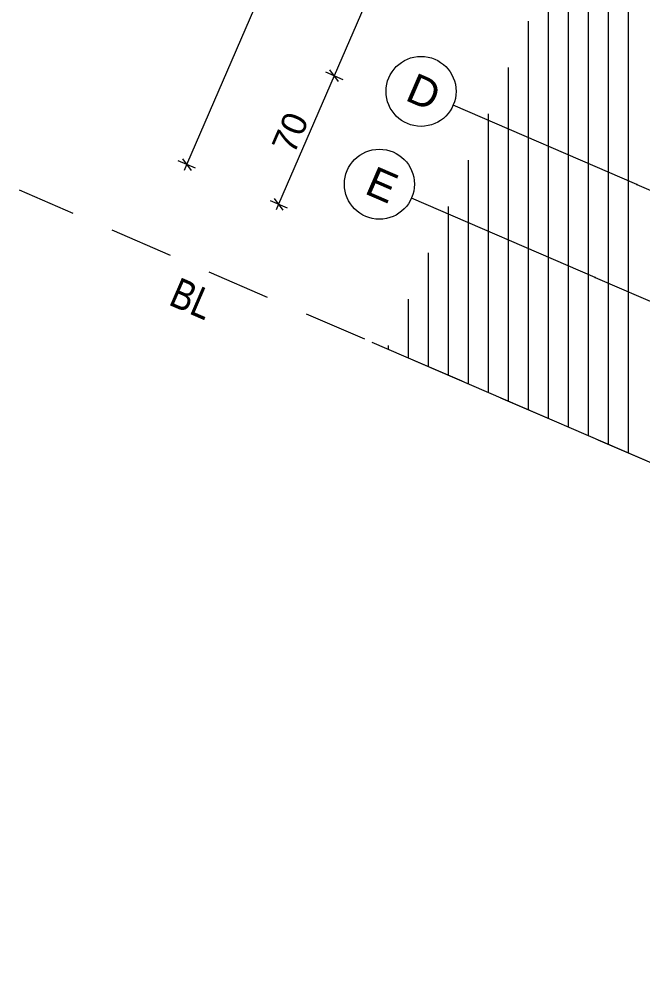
# Model space of a CAD drawing. Header units: millimetres. Extents: x 12535256 to 12566104, y 356204449 to 356234587.
# Drawn here: x 12535256 to 12538370, y 356211171 to 356216012 of the extents above; entities that cross this region are included whole.
import ezdxf
from ezdxf.enums import TextEntityAlignment as Align

# ---------------------------------------------------------------- set-up
doc = ezdxf.new("R2010")
doc.units = ezdxf.units.MM
doc.header["$MEASUREMENT"] = 0
doc.linetypes.add('Dashed Long', pattern=[529.166651, 317.499995, -211.666656])
doc.linetypes.add('Dot & Dashed', pattern=[6702.78, 3527.78, -1763.89, 0, -1411.11])
doc.layers.add('New_110 Bemassungen Ausführung', color=7, linetype='Continuous')
doc.layers.add('New_290 Raster _ Achsen', color=7, linetype='Continuous')
for name, color, linetype, lineweight in [('New_110 Bemassungen Ausführung_Pen_No__1', 7, 'Continuous', 13), ('New_160 Beschriftungen Ausführung_Pen_No__21', 1, 'Continuous', 13), ('New_255 Plangrafiken_Pen_No__1', 7, 'Continuous', 13), ('New_255 Plangrafiken_Pen_No__21', 1, 'Continuous', 13), ('New_255 Plangrafiken_Pen_No__39', 8, 'Continuous', 13), ('New_290 Raster _ Achsen_Pen_No__1', 7, 'Continuous', 13), ('New_290 Raster _ Achsen_Pen_No__108', 7, 'Continuous', 13)]:
    doc.layers.add(name, color=color, linetype=linetype, lineweight=lineweight)
doc.styles.add('GENERATED_STYLE_1', font='arial.ttf')
doc.styles.add('GENERATED_STYLE_2', font='arial.ttf', dxfattribs={"width": 0.8})
doc.dimstyles.new('GENERATED_STYLE__1', dxfattribs={"dimtxt": 125, "dimasz": 47.5, "dimexe": 0.18, "dimexo": 2, "dimgap": 0, "dimtad": 1, "dimlfac": 0.001, "dimzin": 0, "dimdsep": 46, "dimtxsty": 'GENERATED_STYLE_1', "dimblk": 'ARROWHEAD_2', "dimblk1": 'ARROWHEAD_2', "dimblk2": 'ARROWHEAD_2', "dimcen": 0.09, "dimclrd": 7, "dimclre": 7, "dimclrt": 7, "dimadec": 0, "dimazin": 0, "dimtfac": 1, "dimtdec": 4, "dimtmove": 0, "dimatfit": 3, "dimfxl": 1, "dimtolj": 1, "dimtzin": 0, "dimarcsym": 0})

# ---------------------------------------------------------------- blocks, each defined once
blk = doc.blocks.new('*X23', base_point=(12240439.2, 356160438.4))
at = {"layer": 'New_255 Plangrafiken_Pen_No__39', "color": 8, "linetype": 'Continuous', "lineweight": 13}
for p, q in [((12537898.2, 356216183.6), (12537898.2, 356215933.6)), ((12537898.2, 356216183.6), (12537898.2, 356215933.6)), ((12537998.2, 356216183.6), (12537998.2, 356215933.6)), ((12537998.2, 356216183.6), (12537998.2, 356215933.6)), ((12538098.2, 356216183.6), (12538098.2, 356215933.6)), ((12538098.2, 356216183.6), (12538098.2, 356215933.6)), ((12538198.2, 356216183.6), (12538198.2, 356215933.6)), ((12538198.2, 356216183.6), (12538198.2, 356215933.6)), ((12538298.2, 356216183.6), (12538298.2, 356215933.6)), ((12538298.2, 356216183.6), (12538298.2, 356215933.6)), ((12537798.2, 356216002.3), (12537798.2, 356215933.6)), ((12537798.2, 356216002.3), (12537798.2, 356215933.6)), ((12537798.2, 356215933.6), (12537798.2, 356215683.6)), ((12537798.2, 356215933.6), (12537798.2, 356215683.6)), ((12537898.2, 356215933.6), (12537898.2, 356215683.6)), ((12537898.2, 356215933.6), (12537898.2, 356215683.6)), ((12537998.2, 356215933.6), (12537998.2, 356215683.6)), ((12537998.2, 356215933.6), (12537998.2, 356215683.6)), ((12538098.2, 356215933.6), (12538098.2, 356215683.6)), ((12538098.2, 356215933.6), (12538098.2, 356215683.6)), ((12538198.2, 356215933.6), (12538198.2, 356215683.6)), ((12538198.2, 356215933.6), (12538198.2, 356215683.6)), ((12538298.2, 356215933.6), (12538298.2, 356215683.6)), ((12538298.2, 356215933.6), (12538298.2, 356215683.6)), ((12537698.2, 356215770.8), (12537698.2, 356215683.6)), ((12537698.2, 356215770.8), (12537698.2, 356215683.6)), ((12537698.2, 356215683.6), (12537698.2, 356215433.6)), ((12537698.2, 356215683.6), (12537698.2, 356215433.6)), ((12537798.2, 356215683.6), (12537798.2, 356215433.6)), ((12537798.2, 356215683.6), (12537798.2, 356215433.6)), ((12537898.2, 356215683.6), (12537898.2, 356215433.6)), ((12537898.2, 356215683.6), (12537898.2, 356215433.6)), ((12537998.2, 356215683.6), (12537998.2, 356215433.6)), ((12537998.2, 356215683.6), (12537998.2, 356215433.6)), ((12538098.2, 356215683.6), (12538098.2, 356215433.6)), ((12538098.2, 356215683.6), (12538098.2, 356215433.6)), ((12538198.2, 356215683.6), (12538198.2, 356215433.6)), ((12538198.2, 356215683.6), (12538198.2, 356215433.6)), ((12538298.2, 356215683.6), (12538298.2, 356215433.6)), ((12538298.2, 356215683.6), (12538298.2, 356215433.6)), ((12537598.2, 356215539.3), (12537598.2, 356215433.6)), ((12537598.2, 356215539.3), (12537598.2, 356215433.6)), ((12537598.2, 356215433.6), (12537598.2, 356215183.6)), ((12537598.2, 356215433.6), (12537598.2, 356215183.6)), ((12537698.2, 356215433.6), (12537698.2, 356215183.6)), ((12537698.2, 356215433.6), (12537698.2, 356215183.6)), ((12537798.2, 356215433.6), (12537798.2, 356215183.6)), ((12537798.2, 356215433.6), (12537798.2, 356215183.6)), ((12537898.2, 356215433.6), (12537898.2, 356215183.6)), ((12537898.2, 356215433.6), (12537898.2, 356215183.6)), ((12537998.2, 356215433.6), (12537998.2, 356215183.6)), ((12537998.2, 356215433.6), (12537998.2, 356215183.6)), ((12538098.2, 356215433.6), (12538098.2, 356215183.6)), ((12538098.2, 356215433.6), (12538098.2, 356215183.6)), ((12538198.2, 356215433.6), (12538198.2, 356215183.6)), ((12538198.2, 356215433.6), (12538198.2, 356215183.6)), ((12538298.2, 356215433.6), (12538298.2, 356215183.6)), ((12538298.2, 356215433.6), (12538298.2, 356215183.6)), ((12537498.2, 356215307.9), (12537498.2, 356215183.6)), ((12537498.2, 356215307.9), (12537498.2, 356215183.6)), ((12537498.2, 356215183.6), (12537498.2, 356214933.6)), ((12537498.2, 356215183.6), (12537498.2, 356214933.6)), ((12537598.2, 356215183.6), (12537598.2, 356214933.6)), ((12537598.2, 356215183.6), (12537598.2, 356214933.6)), ((12537698.2, 356215183.6), (12537698.2, 356214933.6)), ((12537698.2, 356215183.6), (12537698.2, 356214933.6)), ((12537798.2, 356215183.6), (12537798.2, 356214933.6)), ((12537798.2, 356215183.6), (12537798.2, 356214933.6)), ((12537898.2, 356215183.6), (12537898.2, 356214933.6)), ((12537898.2, 356215183.6), (12537898.2, 356214933.6)), ((12537998.2, 356215183.6), (12537998.2, 356214933.6)), ((12537998.2, 356215183.6), (12537998.2, 356214933.6)), ((12538098.2, 356215183.6), (12538098.2, 356214933.6)), ((12538098.2, 356215183.6), (12538098.2, 356214933.6)), ((12538198.2, 356215183.6), (12538198.2, 356214933.6)), ((12538198.2, 356215183.6), (12538198.2, 356214933.6)), ((12538298.2, 356215183.6), (12538298.2, 356214933.6)), ((12538298.2, 356215183.6), (12538298.2, 356214933.6)), ((12537398.2, 356215076.4), (12537398.2, 356214933.6)), ((12537398.2, 356215076.4), (12537398.2, 356214933.6)), ((12537398.2, 356214933.6), (12537398.2, 356214683.6)), ((12537398.2, 356214933.6), (12537398.2, 356214683.6)), ((12537498.2, 356214933.6), (12537498.2, 356214683.6)), ((12537498.2, 356214933.6), (12537498.2, 356214683.6)), ((12537598.2, 356214933.6), (12537598.2, 356214683.6)), ((12537598.2, 356214933.6), (12537598.2, 356214683.6)), ((12537698.2, 356214933.6), (12537698.2, 356214683.6)), ((12537698.2, 356214933.6), (12537698.2, 356214683.6)), ((12537798.2, 356214933.6), (12537798.2, 356214683.6)), ((12537798.2, 356214933.6), (12537798.2, 356214683.6)), ((12537898.2, 356214933.6), (12537898.2, 356214683.6)), ((12537898.2, 356214933.6), (12537898.2, 356214683.6)), ((12537998.2, 356214933.6), (12537998.2, 356214683.6)), ((12537998.2, 356214933.6), (12537998.2, 356214683.6)), ((12538098.2, 356214933.6), (12538098.2, 356214683.6)), ((12538098.2, 356214933.6), (12538098.2, 356214683.6)), ((12538198.2, 356214933.6), (12538198.2, 356214683.6)), ((12538198.2, 356214933.6), (12538198.2, 356214683.6)), ((12538298.2, 356214933.6), (12538298.2, 356214683.6)), ((12538298.2, 356214933.6), (12538298.2, 356214683.6)), ((12537298.2, 356214844.9), (12537298.2, 356214683.6)), ((12537298.2, 356214844.9), (12537298.2, 356214683.6)), ((12537298.2, 356214683.6), (12537298.2, 356214433.6)), ((12537298.2, 356214683.6), (12537298.2, 356214433.6)), ((12537398.2, 356214683.6), (12537398.2, 356214433.6)), ((12537398.2, 356214683.6), (12537398.2, 356214433.6)), ((12537498.2, 356214683.6), (12537498.2, 356214433.6)), ((12537498.2, 356214683.6), (12537498.2, 356214433.6)), ((12537598.2, 356214683.6), (12537598.2, 356214433.6)), ((12537598.2, 356214683.6), (12537598.2, 356214433.6)), ((12537698.2, 356214683.6), (12537698.2, 356214433.6)), ((12537698.2, 356214683.6), (12537698.2, 356214433.6)), ((12537798.2, 356214683.6), (12537798.2, 356214433.6)), ((12537798.2, 356214683.6), (12537798.2, 356214433.6)), ((12537898.2, 356214683.6), (12537898.2, 356214433.6)), ((12537898.2, 356214683.6), (12537898.2, 356214433.6)), ((12537998.2, 356214683.6), (12537998.2, 356214433.6)), ((12537998.2, 356214683.6), (12537998.2, 356214433.6)), ((12538098.2, 356214683.6), (12538098.2, 356214433.6)), ((12538098.2, 356214683.6), (12538098.2, 356214433.6)), ((12538198.2, 356214683.6), (12538198.2, 356214433.6)), ((12538198.2, 356214683.6), (12538198.2, 356214433.6)), ((12538298.2, 356214683.6), (12538298.2, 356214433.6)), ((12538298.2, 356214683.6), (12538298.2, 356214433.6)), ((12537198.2, 356214613.4), (12537198.2, 356214433.6)), ((12537198.2, 356214613.4), (12537198.2, 356214433.6)), ((12537198.2, 356214433.6), (12537198.2, 356214317.8)), ((12537198.2, 356214433.6), (12537198.2, 356214317.8)), ((12537298.2, 356214433.6), (12537298.2, 356214274.7)), ((12537298.2, 356214433.6), (12537298.2, 356214274.7)), ((12537398.2, 356214433.6), (12537398.2, 356214231.5)), ((12537398.2, 356214433.6), (12537398.2, 356214231.5)), ((12537498.2, 356214433.6), (12537498.2, 356214188.4)), ((12537498.2, 356214433.6), (12537498.2, 356214188.4)), ((12537598.2, 356214433.6), (12537598.2, 356214183.6)), ((12537598.2, 356214433.6), (12537598.2, 356214183.6)), ((12537698.2, 356214433.6), (12537698.2, 356214183.6)), ((12537698.2, 356214433.6), (12537698.2, 356214183.6)), ((12537798.2, 356214433.6), (12537798.2, 356214183.6)), ((12537798.2, 356214433.6), (12537798.2, 356214183.6)), ((12537898.2, 356214433.6), (12537898.2, 356214183.6)), ((12537898.2, 356214433.6), (12537898.2, 356214183.6)), ((12537998.2, 356214433.6), (12537998.2, 356214183.6)), ((12537998.2, 356214433.6), (12537998.2, 356214183.6)), ((12538098.2, 356214433.6), (12538098.2, 356214183.6)), ((12538098.2, 356214433.6), (12538098.2, 356214183.6)), ((12538198.2, 356214433.6), (12538198.2, 356214183.6)), ((12538198.2, 356214433.6), (12538198.2, 356214183.6)), ((12538298.2, 356214433.6), (12538298.2, 356214183.6)), ((12538298.2, 356214433.6), (12538298.2, 356214183.6)), ((12537098.2, 356214381.9), (12537098.2, 356214360.9)), ((12537098.2, 356214381.9), (12537098.2, 356214360.9)), ((12537598.2, 356214183.6), (12537598.2, 356214145.3)), ((12537598.2, 356214183.6), (12537598.2, 356214145.3)), ((12537698.2, 356214183.6), (12537698.2, 356214102.2)), ((12537698.2, 356214183.6), (12537698.2, 356214102.2)), ((12537798.2, 356214183.6), (12537798.2, 356214059)), ((12537798.2, 356214183.6), (12537798.2, 356214059)), ((12537898.2, 356214183.6), (12537898.2, 356214015.9)), ((12537898.2, 356214183.6), (12537898.2, 356214015.9)), ((12537998.2, 356214183.6), (12537998.2, 356213972.8)), ((12537998.2, 356214183.6), (12537998.2, 356213972.8)), ((12538098.2, 356214183.6), (12538098.2, 356213933.6)), ((12538098.2, 356214183.6), (12538098.2, 356213933.6)), ((12538198.2, 356214183.6), (12538198.2, 356213933.6)), ((12538198.2, 356214183.6), (12538198.2, 356213933.6)), ((12538298.2, 356214183.6), (12538298.2, 356213933.6)), ((12538298.2, 356214183.6), (12538298.2, 356213933.6)), ((12538098.2, 356213933.6), (12538098.2, 356213929.7)), ((12538098.2, 356213933.6), (12538098.2, 356213929.7)), ((12538198.2, 356213933.6), (12538198.2, 356213886.6)), ((12538198.2, 356213933.6), (12538198.2, 356213886.6)), ((12538298.2, 356213933.6), (12538298.2, 356213843.4)), ((12538298.2, 356213933.6), (12538298.2, 356213843.4))]:
    blk.add_line(p, q, dxfattribs=at)
blk = doc.blocks.new('Fill_3', base_point=(12240439.2, 356160438.4))
at = {"layer": 'New_255 Plangrafiken_Pen_No__39', "color": 8, "linetype": 'Continuous', "lineweight": 13}
blk.add_blockref('*X23', (12240439.2, 356160438.4), dxfattribs=at)
blk = doc.blocks.new('Standard grid marker[42]', base_point=(12537215.3, 356215118.3))
at = {"layer": 'New_290 Raster _ Achsen_Pen_No__1', "color": 7, "linetype": 'Continuous', "lineweight": 13}
blk.add_circle((12537054.7, 356215187.7), 175, dxfattribs=at)
at = {"layer": 'New_290 Raster _ Achsen_Pen_No__108', "color": 7, "linetype": 'Dot & Dashed', "lineweight": 13}
for q in [(12537215.3, 356215118.3), (12559136.8, 356205648.6)]:
    blk.add_line((12538133.3, 356214721.8), q, dxfattribs=at)
blk.add_point((12538133.3, 356214721.8), dxfattribs=at)
blk.add_point((12538133.3, 356214721.8), dxfattribs=at)
at = {"layer": 'New_290 Raster _ Achsen_Pen_No__108', "color": 7, "lineweight": 13, "style": 'GENERATED_STYLE_1'}
for tag, p in [('AC_MarkerText_1_0', (12537098, 356215253.8)), ('AC_MarkerText_1_1', (12560258.8, 356205248.7))]:
    blk.add_attdef(tag, text='', height=150, rotation=336.6365, dxfattribs=at).set_placement(p, align=Align.TOP_CENTER)
blk = doc.blocks.new('Standard grid marker[50]', base_point=(12537423.5, 356215582.6))
at = {"layer": 'New_290 Raster _ Achsen_Pen_No__1', "color": 7, "linetype": 'Continuous', "lineweight": 13}
blk.add_circle((12537262.9, 356215652), 175, dxfattribs=at)
at = {"layer": 'New_290 Raster _ Achsen_Pen_No__108', "color": 7, "linetype": 'Dot & Dashed', "lineweight": 13}
for q in [(12537423.5, 356215582.6), (12559338.5, 356206115.7)]:
    blk.add_line((12538341.5, 356215186.1), q, dxfattribs=at)
blk.add_point((12538341.5, 356215186.1), dxfattribs=at)
blk.add_point((12538341.5, 356215186.1), dxfattribs=at)
at = {"layer": 'New_290 Raster _ Achsen_Pen_No__108', "color": 7, "lineweight": 13, "style": 'GENERATED_STYLE_1'}
for tag, p in [('AC_MarkerText_1_0', (12537306.2, 356215718.1)), ('AC_MarkerText_1_1', (12560460.5, 356205715.8))]:
    blk.add_attdef(tag, text='', height=150, rotation=336.6365, dxfattribs=at).set_placement(p, align=Align.TOP_CENTER)
blk = doc.blocks.new('*D228', base_point=(12240439.2, 356160438.4))
at = {"layer": 'New_110 Bemassungen Ausführung_Pen_No__1', "color": 7, "linetype": 'Continuous', "lineweight": 13, "transparency": 16777216}
for p, q in [((12538395.5, 356219356.6), (12538336, 356219218.9)), ((12538336, 356219218.9), (12536829, 356215730.5)), ((12538293, 356219237.5), (12538379, 356219200.3)), ((12538357.5, 356219190), (12538314.4, 356219247.9)), ((12536786, 356215749.1), (12536872.1, 356215711.9)), ((12536850.6, 356215701.6), (12536807.5, 356215759.5))]:
    blk.add_line(p, q, dxfattribs=at)
at = {"layer": 'New_110 Bemassungen Ausführung_Pen_No__1', "color": 7, "lineweight": 13, "transparency": 16777216, "insert": (12537493.4, 356217331.5), "char_height": 125, "attachment_point": 7, "rotation": 66.6365, "style": 'GENERATED_STYLE_1'}
blk.add_mtext('\\A1;{\\pql;\\fArial|b0|i0|c0|p0;\\W1.000000;3,80}', dxfattribs=at)
blk = doc.blocks.new('ARROWHEAD_2')
at = {"color": 0, "linetype": 'Continuous', "lineweight": 0}
for p, q in [((0, 0), (-1, 0)), ((-0.38, -0.66), (0.38, 0.66))]:
    blk.add_line(p, q, dxfattribs=at)
blk = doc.blocks.new('*D229', base_point=(12240439.2, 356160438.4))
at = {"layer": 'New_110 Bemassungen Ausführung_Pen_No__1', "color": 7, "linetype": 'Continuous', "lineweight": 13, "transparency": 16777216}
for p, q in [((12536829, 356215730.5), (12536551.4, 356215087.9)), ((12536850.6, 356215701.6), (12536807.5, 356215759.5)), ((12536508.4, 356215106.5), (12536594.5, 356215069.3)), ((12536529.9, 356215116.9), (12536573, 356215058.9)), ((12536551.4, 356215087.9), (12536539.3, 356215059.8))]:
    blk.add_line(p, q, dxfattribs=at)
at = {"layer": 'New_110 Bemassungen Ausführung_Pen_No__1', "color": 7, "lineweight": 13, "transparency": 16777216, "insert": (12536629.5, 356215331.6), "char_height": 125, "attachment_point": 7, "rotation": 66.6365, "style": 'GENERATED_STYLE_1'}
blk.add_mtext('\\A1;{\\pql;\\fArial|b0|i0|c0|p0;\\W1.000000;70}', dxfattribs=at)
blk = doc.blocks.new('*D230', base_point=(12240439.2, 356160438.4))
at = {"layer": 'New_110 Bemassungen Ausführung_Pen_No__1', "color": 7, "linetype": 'Continuous', "lineweight": 13, "transparency": 16777216}
for p, q in [((12536092.4, 356215286.2), (12544124.9, 356233880.7)), ((12544168, 356233862.1), (12544081.9, 356233899.3)), ((12544146.5, 356233851.7), (12544103.4, 356233909.6)), ((12544124.9, 356233880.7), (12544137.1, 356233908.7)), ((12536135.5, 356215267.6), (12536049.4, 356215304.8)), ((12536070.9, 356215315.1), (12536114, 356215257.2)), ((12536080.3, 356215258.1), (12536092.4, 356215286.2))]:
    blk.add_line(p, q, dxfattribs=at)
at = {"layer": 'New_110 Bemassungen Ausführung_Pen_No__1', "color": 7, "lineweight": 13, "transparency": 16777216, "insert": (12540015.7, 356224355.7), "char_height": 125, "attachment_point": 7, "rotation": 66.6365, "style": 'GENERATED_STYLE_1'}
blk.add_mtext('\\A1;{\\pql;\\fArial|b0|i0|c0|p0;\\W1.000000;20,25\\fArial|b0|i0|c0|p0;\\W1.000000;\\A1{\\H.66x;\\S5^  ;}}', dxfattribs=at)

msp = doc.modelspace()

# ---------------------------------------------------------------- linework, layer by layer
at = {"layer": 'New_255 Plangrafiken_Pen_No__1', "color": 7, "linetype": 'Continuous', "lineweight": 13}
msp.add_lwpolyline([(12538925.233, 356213573.04), (12537019.507, 356214396.282)], dxfattribs=at)
at = {"layer": 'New_255 Plangrafiken_Pen_No__21', "color": 1, "linetype": 'Dashed Long', "lineweight": 13}
msp.add_lwpolyline([(12561179.135, 356204449.148), (12539105.263, 356213984.694), (12538925.233, 356213573.04), (12535256.16, 356215158.018)], dxfattribs=at)

# ---------------------------------------------------------------- block references
at = {"layer": 'New_255 Plangrafiken_Pen_No__39', "color": 8, "linetype": 'Continuous', "lineweight": 13}
msp.add_blockref('Fill_3', (12240439.157, 356160438.356), dxfattribs=at)
at = {"layer": 'New_290 Raster _ Achsen', "color": 7, "linetype": 'Continuous', "lineweight": 13}
ref = msp.add_blockref('Standard grid marker[50]', (12537423.532, 356215582.626), dxfattribs=at)
ref.add_attrib('AC_MarkerText_1', 'D', dxfattribs={"layer": 'New_290 Raster _ Achsen_Pen_No__108', "color": 7, "lineweight": 13, "height": 150, "rotation": 336.636458, "style": 'GENERATED_STYLE_1'}).set_placement((12537306.22, 356215718.065), align=Align.TOP_CENTER)
ref = msp.add_blockref('Standard grid marker[42]', (12537215.32, 356215118.348), dxfattribs=at)
ref.add_attrib('AC_MarkerText_1', 'E', dxfattribs={"layer": 'New_290 Raster _ Achsen_Pen_No__108', "color": 7, "lineweight": 13, "height": 150, "rotation": 336.636458, "style": 'GENERATED_STYLE_1'}).set_placement((12537098.007, 356215253.786), align=Align.TOP_CENTER)

# ---------------------------------------------------------------- texts
at = {"layer": 'New_160 Beschriftungen Ausführung_Pen_No__21', "color": 1, "linetype": 'Continuous', "lineweight": 13, "insert": (12535995.913, 356214587.561), "char_height": 150, "attachment_point": 7, "rotation": 336.636458, "style": 'GENERATED_STYLE_2'}
msp.add_mtext('\\A1;{\\pql;\\fArial|b0|i0|c0|p0;\\W0.800000;BL}', dxfattribs=at)

# ---------------------------------------------------------------- dimensions: what is measured, and where the dimension line sits
at = {"layer": 'New_110 Bemassungen Ausführung', "color": 7, "linetype": 'Continuous', "lineweight": 13}
for base, p1, p2, angle, picture, middle in [((12544124.947, 356233880.663), (12539094.979, 356213989.136), (12546730.633, 356232755.05), 66.636458, '*D230', (12540080.601, 356224739.037)), ((12536829.039, 356215730.506), (12543848.113, 356216837.784), (12548491.076, 356210692.7), 246.636458, '*D228', (12537500.201, 356217504.827)), ((12536551.444, 356215087.901), (12548491.076, 356210692.7), (12548464.002, 356209941.874), 246.636458, '*D229', (12536609.832, 356215443.708))]:
    dim = msp.add_linear_dim(base=base, p1=p1, p2=p2, angle=angle, dimstyle='GENERATED_STYLE__1', dxfattribs=at)
    dim.commit()
    dim.dimension.update_dxf_attribs({"geometry": picture, "text_midpoint": middle, "dimtype": 160, "text_rotation": 66.636458})

doc.saveas('drawing.dxf')
